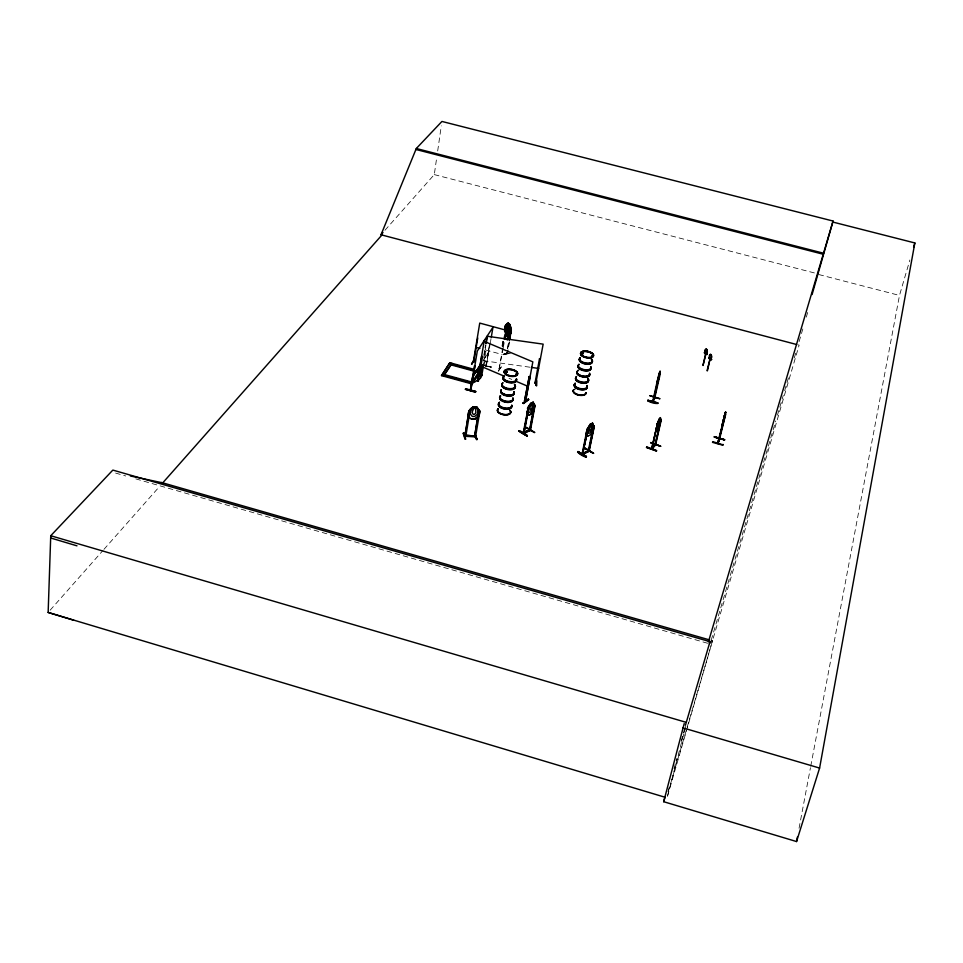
<?xml version="1.0" encoding="UTF-8"?>
<svg xmlns="http://www.w3.org/2000/svg" width="963" height="963" viewBox="0 0 963 963"><rect width="100%" height="100%" fill="white"/><g stroke="black" fill="none" stroke-linecap="round" stroke-linejoin="round"><path stroke-width="0.72" stroke-dasharray="4.82 3.61" d="M503.252 347.896L499.027 369.082L499.737 368.143M499.641 369.022L499.003 369.034M499.797 368.155L499.099 368.408M484.919 351.17L485.858 351.483L484.919 351.351L483.944 357.177M491.238 367.144L482.68 364.881M384.971 230.253L434.277 174.604L436.829 156.885M437.684 150.974L441.295 125.876M485.954 365.483L486.207 365.073M486.387 365.543L486.447 365.711M483.823 355.046L484.798 349.292M485.039 347.86L485.521 344.983M483.799 357.839L485.978 344.91M483.655 364.604L485.87 351.302M485.725 366.325L488.325 354.203L487.735 354.504M485.809 366.349L489.866 342.322M486.122 366.133L490.119 341.925M490.468 342.021L486.435 365.988M490.552 341.504L491.034 338.651M502.012 346.03L503.035 340.12M502.301 345.982L503.324 340.059M501.242 366.903L498.208 371.357L501.242 366.927M502.53 346.463L503.553 340.541M502.818 346.403L503.842 340.493M502.71 347.932L499.219 368.853M503.348 347.342L504.588 340.216M510.402 353.373L503.192 354.528L510.173 352.639M503.517 354.769L503.312 354.071L507.441 353.265M506.755 352.374L507.188 353.71L509.078 342.503M507.381 348.787L508.681 341.371M507.128 353.662L506.947 352.506M506.983 353.626L507.188 352.35M507.67 348.726L508.97 341.311M507.128 352.771L507.477 353.65L509.487 341.745M799.049 828.264L810.449 767.752M810.738 766.271L899.49 295.424L909.866 259.974M668.021 791.899L669.911 784.652M674.076 768.715L676.724 758.579M681.274 741.185L684.681 728.148M685.788 726.162L667.034 797.846L712.5 640.756L711.151 640.371M681.515 741.137L685.343 728.148M711.224 640.178L775.745 420.951M777.442 415.185L783.268 395.348M784.664 390.665L788.902 376.244M794.294 357.875L796.124 351.724M799.097 341.624L803.335 327.203M806.308 317.104L808.005 311.338M668.19 791.935L799.121 345.163L798.11 344.898M498.292 371.309L501.049 366.807M483.27 364.917L487.194 358.814M482.86 360.788L488.867 351.483M484.293 358.886L488.205 352.819M50.148 610.193L102.957 550.475M103.956 549.343L159.762 486.243M709.43 643.802L712.5 640.756M499.52 369.202L499.641 368.299M485.978 365.928L482.523 364.941M503.264 354.432L510.137 353.036M503.192 354.528L510.173 353.132M483.318 360.716L529.903 367.204M434.277 174.604L818.622 274.034M818.827 274.551L899.49 295.424M481.428 364.11L491.347 366.975L482.896 364.712M486.375 366.145L491.202 367.264M485.46 349.954L502.108 354.468M115.608 473.074L125.72 475.975M135.843 478.888L707.974 643.38M509.03 378.254L511.786 379.434"/><path stroke-width="1.44" d="M482.042 374.824L481.789 375.726L481.837 374.559L481.103 374.751M73.802 620.268L48.15 612.444L50.738 535.729L112.84 470.088L709.996 641.671L709.43 643.802M480.26 372.813L480.669 378.026L480.754 372.801M473.435 360.993L473.712 362.184L473.904 361.089M529.253 376.521L524.51 401.029L529.253 376.521L530.083 376.882L525.473 401.475L532.84 361.859L484.196 341.359M524.666 400.151L525.87 400.439L524.943 400.006M506.261 330.189L504.829 338.783M718.314 442.631L719.241 438.406L717.591 443.486L725.633 412.092L725.079 414.872L725.584 414.523L725.524 412.056L723.695 418.544M657.524 380.241L657.452 381.504L660.088 371.441M587.779 428.74L582.374 454.596L589.248 451.178M660.486 446.351L650.591 442.619L660.642 446.218M657.464 382.66L658.981 377.364L656.898 384.249L656.995 381.878M656.898 384.249L659.763 372.416M660.124 371.321L654.383 397.9L654.96 397.55M478.491 380.927C477.78 381.697 478.346 378.23 478.346 381.131L482.511 356.647L481.693 356.31L477.443 380.746L484.281 340.445M659.824 418.64L657.898 425.73L659.932 418.688M653.227 401.74L653.275 401.198M130.378 475.987L162.747 482.86L381.974 234.96L381.035 234.707L416.305 148.507L441.933 121.446L833.067 221.045L708.395 641.936M479.959 371.718L472.111 383.984L441.499 375.618L449.865 362.738L474.001 369.311M443.449 376.148L451.791 363.256M444.051 375.245L444.172 374.487L470.871 381.781M449.865 362.738L441.499 375.618M470.233 390.545L470.823 390.232M470.365 390.111L471.124 390.147L470.69 390.761L475.096 365.663L474.47 365.988L470.281 390.593L472.544 377.099L479.598 366.169M471.1 389.871L470.738 389.148L471.039 390.147M471.027 389.907L470.666 390.713L477.323 351.001L492.972 327.239L491.274 337.219M465.502 389.112L475.71 391.447L475.361 392.35M473.278 362.064L479.743 323.087L506.321 330.273M473.664 362.16L477.756 337.977M474.771 359.223L471.533 364.086L474.723 359.259M472.111 383.984L480.092 370.972M464.997 436.395L468.969 410.852L464.768 436.359L475.614 436.745L475.722 435.601L474.723 435.505M470.1 410.551L465.767 436.456L465.911 435.541M474.302 382.275L480.092 378.603M465.623 439.236L463.913 432.772L463.251 433.266L465.562 439.104M485.761 343.55L486.965 336.364M482.475 365.747L480.742 375.534L481.681 375.714L480.85 375.558L482.475 365.928M486.219 343.466L487.422 336.292L543.156 344.14L535.837 383.226C536.885 380.349 533.622 383.948 536.042 383.021M483.414 365.88L481.753 375.69M474.687 433.651L477.118 439.61L474.843 433.181M478.78 411.213L474.554 436.733L478.599 411.105L479.791 411.514L478.804 411.478M475.566 436.516L475.614 435.601M475.541 436.769L479.887 411.273L479.201 415.306L474.879 419.182L471.16 418.989C466.236 415.583 468.174 409.167 473.182 406.904L476.89 407.048L479.863 411.213L476.817 407.144L473.218 407.012L468.981 410.912L470.064 411.153L469.065 411.117M659.787 398.658L649.917 395.793M476.516 439.597L474.783 433.133M508.669 324.134L507.393 326.878L504.841 329.105L505.527 325.229M504.576 331.248L505.575 325.313L506.406 325.699M505.37 328.227C504.708 325.614 507.621 320.751 510.029 324.675M505.948 325.687L505.094 331.669M504.106 339.012L504.612 336.051M508.572 324.146L509.295 328.419L508.103 331.031L507.284 326.963M508.933 339.891L510.751 329.274M509.222 339.831L511.04 329.466L509.571 339.71M510.005 338.783L511.04 329.466M723.044 421.288L722.828 422.516L724.983 413.729L722.226 425.321L722.551 423.01M684.212 723.562L663.688 801.71L796.545 841.554L819.597 768.065L914.85 242.953L832.802 222.044M528.362 399.007L528.711 399.657L523.511 403.581L523.102 402.859M527.255 435.818C516.975 431.52 515.53 427.091 527.375 435.408L526.881 436.107L519.129 430.967M525.87 400.415C524.883 402.678 526.4 400.139 525.064 400.066L524.606 401.102M524.245 432.375C524.065 431.388 521.922 434.12 523.872 433.037M526.833 412.381L528.374 407.782M523.788 433.073L528.398 408.156L523.679 433.085M523.583 433.555L523.8 432.158L524.269 432.568M526.304 427.801L534.417 432.628M536.21 382.323L535.199 382.215L535.007 383.057L539.473 358.814L540.412 359.115L539.473 358.814M535.994 380.541L536.259 385.645L536.56 380.614M536.56 380.602L536.668 385.766L536.186 385.188M534.116 405.471L529.494 430.449L530.517 430.329M529.698 430.654L534.706 405.254L529.939 430.642C528.591 428.812 531.528 429.486 529.494 430.449M534.068 409.203L534.874 405.23L533.141 402.269L530.709 403.341L528.831 407.867L524.077 433.278M535.055 405.483L530.432 430.413L523.547 433.531M796.545 841.554L797.376 837.124M659.438 372.934L660.016 371.285L660.076 374.198L659.715 373.692M578.065 451.515C576.512 452.694 586.154 458.484 586.467 456.462L578.029 451.575L586.419 456.498M723.598 419.29L723.406 420.241L723.959 417.737M594.051 426.007C593.473 430.028 592.04 435.035 587.731 436.191L586.214 433.338L587.033 429.354L590.187 424.25L592.642 423.178L590.199 424.334L588.261 428.8L587.647 431.785L588.67 433.434L590.187 432.7L592.209 429.606L592.582 423.299M587.093 429.342L582.013 454.416L588.887 451.045L594.135 426.067M582.495 454.536L587.839 429.089M582.374 454.548L588.128 429.269M593.389 426.043L588.188 451.382L589.139 450.106M593.966 426.079L588.67 451.515M589.139 451.274L594.327 426.308M591.92 356.238C593.858 356.9 590.427 356.081 592.474 355.756M591.872 356.358L592.751 356.418M714.341 437.009L724.682 439.622M647.87 400.235C646.775 401.715 658.042 404.773 657.873 402.943L647.858 400.271L657.861 402.991M581.845 353.698L582.097 353.072M582.194 353.493L581.267 353.385L582.254 353.24M652.577 401.968L652.938 400.704M653.034 402.053L658.475 377.845M654.792 396.527L654.816 397.912M654.72 397.996L660.257 373.788M646.618 447.205L656.561 451.021L646.402 447.554M659.751 398.778L649.917 395.6M651.807 448.638L651.987 447.699L652.023 448.349M651.445 448.987L657.392 424.069L651.819 449.227C652.035 450.997 659.318 408.276 660.859 420.097L660.847 420.109M652.433 447.867L651.891 449.215L655.61 444.737L661.196 420.241M654.876 445.062L655.887 443.835L654.852 444.93M654.912 445.014L660.799 419.976C660.004 413.524 660.317 427.223 657.211 428.005L656.898 426.645M660.907 420.012L655.213 445.183L655.647 444.689M724.814 415.161L725.608 412.212M724.549 415.98L725.308 413.247M704.374 352.783L707.215 354.384L705.735 354.432L704.374 352.783C708.214 352.735 701.883 351.651 705.951 354.071M705.999 353.626L702.99 365.483L705.747 353.481M706.926 354.035L705.566 352.386L707.275 354.143M711.573 359.464L710.092 359.512L708.72 357.851L710.2 357.803L711.573 359.464L710.032 359.753L708.864 357.73M709.827 357.815L708.744 357.73L710.249 359.392M707.059 370.719L710.092 358.802L707.432 370.719M710.2 357.803L708.66 358.092M711.2 359.476L710.116 359.392M658.054 377.508L659.33 372.898M714.305 437.13L724.585 439.898L714.402 436.817M718.374 442.222L717.724 442.98M725.44 414.969L719.084 439.02L719.421 437.659L719.71 438.249M719.554 439.092L725.584 414.523M723.069 444.425L722.852 445.207L712.524 442.366L712.728 441.644L722.972 444.834M724.02 417.593L725.019 413.753M685.439 725.259L709.996 641.671M812.086 294.546L833.067 221.045M722.118 425.285L725.211 414.307L717.953 443.582L719.602 438.622M515.674 374.547L516.312 374.053M516.589 374.27L516.228 374.342M516.541 374.583L516.517 374.126M516.397 374.848L516.481 374.077M913.61 247.202L914.85 242.953M663.688 801.71L664.964 797.376M506.887 372.139L506.369 371.224M506.995 372.031L506.213 371.164M506.526 371.477L504.949 371.61L506.682 372.091M505.334 371.261L505.816 372.055M470.57 389.594L470.883 389.738M725.079 413.825L725.633 412.092M722.226 425.321L722.768 423.636M724.585 439.898L714.426 436.636M719.59 438.502L717.941 442.294M656.67 450.528L646.703 446.868M655.634 444.762L651.457 449.047M651.59 448.072L655.021 444.425M531.432 403.593L529.999 407.349L530.192 410.274L532.021 408.047L532.214 403.244L531.516 403.641M657.741 424.202L656.886 424.454L660.51 417.581M656.995 424.49L659.186 419.074M659.908 423.889L657.729 429.281L659.872 423.901M475.71 391.447L465.586 388.715M474.651 359.62L471.798 364.17M465.346 389.413L475.553 391.869M507.91 327.938L506.454 332.319L507.441 334.799L508.633 332.211L508.548 328.455L507.826 327.962M654.515 397.286L652.589 402.04L658.078 377.448M652.962 402.077L654.864 397.382M656.814 384.105L657.573 382.696M577.595 452.189L585.986 457.112M586.311 456.931L577.956 451.912L586.274 456.968M588.658 450.648L589.452 450.311L588.369 450.479M589.248 451.262L588.261 451.346M583.109 454.235L582.121 454.319M475.373 392.314L465.502 389.208M474.35 407.578L472.556 410.984L472.255 412.754L473.218 414.355L474.41 414.403L475.842 412.886L475.553 407.626L474.374 407.638M508.031 323.147L505.948 328.937L506.827 332.223L508.091 333.246L509.74 332.03L509.945 324.7L508.127 323.135L505.491 325.325M587.189 429.402L590.295 424.382M530.794 403.389C524.113 415.498 528.856 402.558 533.237 402.317M530.926 414.174L534.14 409.203L531.022 414.234L528.494 415.27L530.998 414.138M475.096 365.663L474.47 365.988M472.52 379.771L470.161 383.443L473.435 377.797M471.533 383.214L482.487 366.133M473.23 375.739L480.176 364.953M463.251 433.254L465.021 439.2M444.268 374.932L451.671 364.014L457.22 365.519M475.782 435.806L474.627 435.794M660.642 446.182L650.747 442.523M656.405 430.798C659.836 426.453 654.948 434.169 656.044 428.294M382.997 232.48L380.987 234.755L796.666 344.513M581.616 353.24L582.314 352.891M505.984 372.091C508.392 371.718 503.842 370.526 505.527 371.935M505.37 371.598L506.634 371.862M471.256 418.953L474.843 419.074L479.201 415.306M504.841 329.105L507.381 326.939L505.286 332.704L506.177 335.991L507.441 337.026L509.078 335.81L509.234 328.431L510.51 333.8L507.995 335.846L506.189 334.269L504.865 329.009L506.057 334.366L508.007 335.967L510.45 333.776M589.332 450.371L588.814 450.66M582.302 453.404L588.61 450.913L582.495 453.681M509.945 337.556L507.26 339.758L505.31 338.145L507.357 339.734M464.708 436.155L475.325 436.444M528.326 398.947L523.114 402.871M523.005 403.365L528.687 399.573M482.511 356.647L481.512 356.442M581.893 352.952L581.496 353.541M582.808 353.469L582.049 353.963L583.193 353.445M582.723 353.818L582.639 353.18M591.631 424.117L589.392 428.258L589.488 431.183L591.306 428.92L591.727 424.177M523.98 432.399L529.542 429.847M523.234 432.507L529.819 430.016M529.867 429.763L530.144 429.245M480.754 375.365L481.801 375.498M530.023 430.172L523.15 433.374L528.037 408.613M516.649 374.691L515.735 374.366M583.133 353.409L581.929 353.084M582.892 353.626L582.17 353.529M509.186 328.503L510.607 333.776M509.945 324.7L511.365 329.972L509.993 324.627M465.755 436.42L465.815 435.216L474.542 436.022L464.852 435.24L465.948 435.276M524.691 400.897L525.569 401.21M477.78 379.735L477.684 380.614M481.825 374.812L480.922 374.691M584.998 448.517L593.364 453.404M535.007 382.877L535.934 383.009M531.359 367.409L538.642 368.432M416.305 148.507L823.534 253.221M416.16 149.542L823.257 254.256M475.746 347.33L479.911 348.45M460.001 366.277L464.154 367.409M477.6 371.321L451.19 364.134L451.081 364.881L477.467 372.079M449.673 376.786L460.904 379.855M463.721 380.626L467.934 381.769M441.62 374.86L472.231 383.226M161.507 482.499L709.707 639.962M50.738 535.729L686.198 722.358M682.936 727.859L819.597 768.065M50.666 537.98L76.968 545.84M48.15 612.444L665.072 797.256M525.304 401.402L524.606 401.077M655.996 428.379L656.561 430.714M476.625 439.513L474.855 433.591M529.072 376.665L529.903 377.014M480.092 365.892L503.517 375.895M515.915 381.204L528.326 386.5M593.702 426.609L592.546 423.13M533.177 402.438L532.984 408.745L530.962 411.815L529.397 412.513L528.278 410.852M586.214 433.338L587.791 436.07M534.417 405.76L533.141 402.269M527.014 412.357L528.591 415.318M526.4 427.295L534.814 432.435M519.069 431.051L527.279 435.926M507.272 326.842L509.283 328.491M709.851 357.694L711.513 359.705M476.817 407.144L477.949 411.177L477.443 414.198L474.627 416.498L472.243 416.413L470.269 413.934L470.775 410.912L473.182 406.904M516.649 379.217A6.801 3.31 10 0 1 508.127 381.276A6.801 3.31 10 0 1 504.143 375.811M514.543 384.682A6.885 3.371 10 0 1 512.954 388.787A6.885 3.371 10 0 1 504.203 387.571A6.885 3.371 10 0 1 502.782 383.057M514.531 384.297A6.789 3.322 10 0 1 512.966 388.342A6.789 3.322 10 0 1 504.335 387.15A6.789 3.322 10 0 1 502.939 382.696M516.216 379.482A6.801 3.31 10 0 1 508.777 382.636A6.801 3.31 10 0 1 503.938 376.966M516.385 379.073A6.897 3.346 10 0 1 508.837 382.287A6.897 3.346 10 0 1 503.926 376.533M516.445 378.724A6.897 3.346 10 0 1 508.909 381.926A6.897 3.346 10 0 1 503.986 376.184M514.988 386.344A6.789 3.322 10 0 1 508.44 389.69A6.789 3.322 10 0 1 502.048 384.562M514.013 391.688A6.753 3.334 10 0 1 507.489 395.047A6.753 3.334 10 0 1 501.121 389.919M514.483 385.031A6.885 3.371 10 0 1 509.391 389.425A6.885 3.371 10 0 1 502.024 384.141M514.013 391.845A6.789 3.346 10 0 1 507.453 395.203A6.789 3.346 10 0 1 501.073 390.051M513.965 392.085A6.789 3.346 10 0 1 507.417 395.444A6.789 3.346 10 0 1 501.025 390.292M511.509 405.772A6.741 3.371 10 0 1 504.106 409.022A6.741 3.371 10 0 1 499.328 403.28M510.546 411.045A6.717 3.371 10 0 1 503.18 414.319A6.717 3.371 10 0 1 498.413 408.565M512.93 397.839A6.765 3.346 10 0 1 506.394 401.222A6.765 3.346 10 0 1 500.026 396.07M511.726 405.026A6.837 3.419 10 0 1 504.227 408.324A6.837 3.419 10 0 1 499.376 402.498M511.883 406.29A6.837 3.419 10 0 1 503.3 408.468A6.837 3.419 10 0 1 499.316 402.847M511.919 405.543A6.741 3.371 10 0 1 503.456 407.686A6.741 3.371 10 0 1 499.532 402.137M512.725 398.983A6.753 3.358 10 0 1 505.322 402.209A6.753 3.358 10 0 1 500.519 396.491M512.882 398.586A6.849 3.395 10 0 1 505.37 401.86A6.849 3.395 10 0 1 500.507 396.058M512.942 398.237A6.849 3.395 10 0 1 505.431 401.511A6.849 3.395 10 0 1 500.567 395.709M509.848 410.515A6.741 3.383 10 0 1 508.283 414.644A6.741 3.383 10 0 1 499.701 413.476A6.741 3.383 10 0 1 498.328 408.938M513.833 392.699A6.753 3.334 10 0 1 507.308 396.058A6.753 3.334 10 0 1 500.941 390.93M513.929 392.338A6.789 3.346 10 0 1 507.369 395.709A6.789 3.346 10 0 1 500.977 390.557M509.896 410.286A6.741 3.383 10 0 1 508.32 414.403A6.741 3.383 10 0 1 499.737 413.235A6.741 3.383 10 0 1 498.365 408.709M589.537 373.066A6.56 3.13 11.3 0 1 583.53 376.244A6.56 3.13 11.3 0 1 577.078 371.333M577.68 370.647A6.56 3.13 11.3 0 1 578.679 370.129M591.487 359.067A6.572 3.094 11.3 0 1 590.295 362.882A6.572 3.094 11.3 0 1 581.965 361.715A6.572 3.094 11.3 0 1 580.304 357.502M590.837 366.999A6.645 3.154 11.3 0 1 583.903 370.033A6.645 3.154 11.3 0 1 578.823 364.544M590.776 367.336A6.645 3.154 11.3 0 1 583.831 370.382A6.645 3.154 11.3 0 1 578.751 364.893M590.837 366.602A6.56 3.106 11.3 0 1 583.987 369.599A6.56 3.106 11.3 0 1 578.98 364.183M591.956 361.041A6.572 3.094 11.3 0 1 585.107 364.026A6.572 3.094 11.3 0 1 580.075 358.621M591.414 359.789A6.657 3.142 11.3 0 1 590.211 363.665A6.657 3.142 11.3 0 1 581.76 362.473A6.657 3.142 11.3 0 1 580.075 358.2M591.487 359.452A6.657 3.13 11.3 0 1 590.271 363.316A6.657 3.13 11.3 0 1 581.833 362.124A6.657 3.13 11.3 0 1 580.147 357.851M590.885 368.576A6.56 3.106 11.3 0 1 583.759 370.731A6.56 3.106 11.3 0 1 578.149 365.988M589.765 374.162A6.56 3.13 11.3 0 1 582.639 376.328A6.56 3.13 11.3 0 1 577.018 371.622M577.03 371.562A6.56 3.13 11.3 0 0 582.639 376.328A6.56 3.13 11.3 0 0 589.753 374.222M585.949 393A6.512 3.166 11.3 0 1 578.859 395.215A6.512 3.166 11.3 0 1 573.298 390.412M573.9 389.726A6.512 3.166 11.3 0 1 574.887 389.196M587.057 387.487A6.512 3.154 11.3 0 1 579.148 389.485A6.512 3.154 11.3 0 1 575.007 384.213M587.659 378.05A6.536 3.13 11.3 0 1 586.455 381.914A6.536 3.13 11.3 0 1 578.173 380.758A6.536 3.13 11.3 0 1 576.536 376.497M587.021 385.898A6.609 3.19 11.3 0 1 580.111 389.004A6.609 3.19 11.3 0 1 575.067 383.455M586.949 386.235A6.609 3.19 11.3 0 1 580.039 389.341A6.609 3.19 11.3 0 1 575.007 383.804M587.009 385.513A6.524 3.154 11.3 0 1 580.195 388.571A6.524 3.154 11.3 0 1 575.224 383.105M588.128 380.012A6.536 3.142 11.3 0 1 581.291 383.057A6.536 3.142 11.3 0 1 576.319 377.604M587.586 378.76A6.621 3.178 11.3 0 1 586.371 382.684A6.621 3.178 11.3 0 1 577.981 381.517A6.621 3.178 11.3 0 1 576.319 377.183M587.659 378.423A6.621 3.178 11.3 0 1 586.443 382.347A6.621 3.178 11.3 0 1 578.041 381.167A6.621 3.178 11.3 0 1 576.38 376.846M589.344 373.909A6.524 3.118 11.3 0 1 582.519 376.93A6.524 3.118 11.3 0 1 577.535 371.501M589.705 374.438A6.56 3.13 11.3 0 1 581.76 376.413A6.56 3.13 11.3 0 1 577.583 371.164M586.01 392.627A6.488 3.154 11.3 0 1 578.944 394.83A6.488 3.154 11.3 0 1 573.394 390.051M585.998 392.784A6.512 3.166 11.3 0 1 578.907 394.999A6.512 3.166 11.3 0 1 573.346 390.196M505.298 334.667L505.804 335.16L507.104 333.499L508.079 337.05L507.537 333.234L509.042 331.212L507.32 332.416L506.345 329.021L506.875 332.704L505.298 334.667M585.035 448.12L593.677 453.368L585.071 448.144M647.774 400.644L657.765 403.437L647.762 400.692M472.592 377.99L472.592 377.99M506.153 374.222A6.825 3.298 10.1 0 0 517.456 374.27A6.825 3.298 10.1 0 0 509.234 369.058A6.825 3.298 10.1 0 0 506.153 374.222M506.069 374.788A6.801 3.286 10.1 0 0 517.324 374.836A6.801 3.286 10.1 0 0 509.138 369.648A6.801 3.286 10.1 0 0 506.069 374.788M506.117 374.426A6.825 3.298 10.1 0 0 517.42 374.475A6.825 3.298 10.1 0 0 509.198 369.262A6.825 3.298 10.1 0 0 506.117 374.426M582.675 355.853A6.597 3.082 11.3 0 0 593.437 355.949A6.597 3.082 11.3 0 0 585.227 350.965A6.597 3.082 11.3 0 0 582.675 355.853M582.579 356.406A6.572 3.07 11.3 0 0 593.304 356.491A6.572 3.07 11.3 0 0 585.119 351.531A6.572 3.07 11.3 0 0 582.579 356.406M582.627 356.069A6.597 3.082 11.3 0 0 593.401 356.154A6.597 3.082 11.3 0 0 585.191 351.182A6.597 3.082 11.3 0 0 582.627 356.069A6.597 3.082 11.3 0 0 593.389 356.166A6.597 3.082 11.3 0 0 585.179 351.194A6.597 3.082 11.3 0 0 582.627 356.081M709.502 355.516A2.215 1.023 88 0 0 710.477 358.838A2.215 1.023 88 0 0 711.272 355.516A2.215 1.023 88 0 0 709.502 355.516M709.683 355.503A2.215 1.023 88 0 0 710.658 358.838A2.215 1.023 88 0 0 711.464 355.503A2.215 1.023 88 0 0 709.683 355.503M705.205 350.219A2.215 1.011 88.1 0 0 706.18 353.517A2.215 1.011 88.1 0 0 706.974 350.207A2.215 1.011 88.1 0 0 705.205 350.219M705.398 350.207A2.215 1.011 88.1 0 0 706.361 353.517A2.215 1.011 88.1 0 0 707.155 350.195A2.215 1.011 88.1 0 0 705.398 350.207"/></g></svg>
